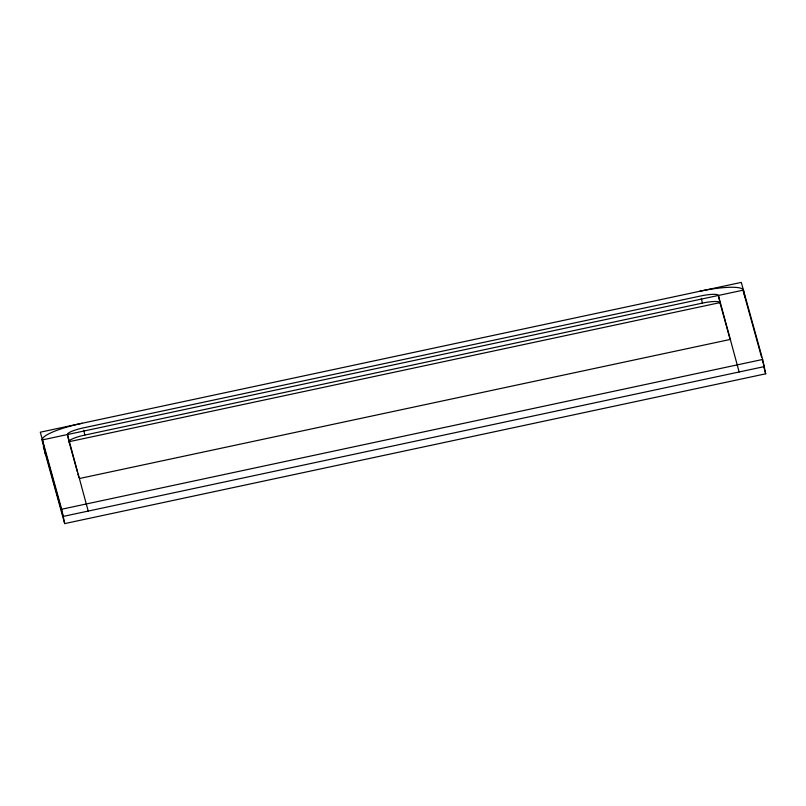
<?xml version="1.0" encoding="UTF-8"?>
<svg xmlns="http://www.w3.org/2000/svg" width="806" height="806" viewBox="0 0 806 806"><rect width="100%" height="100%" fill="white"/><g stroke="black" fill="none" stroke-linecap="round" stroke-linejoin="round"><path stroke-width="1.21" d="M45.479 453.395A42.668 7.979 -11.9 0 0 45.468 454.252L42.436 439.895L743.434 290.11L744.956 297.283M77.275 471.621L68.994 441.728A17.067 3.194 -11.9 0 1 84.821 435.079L702.369 303.116A17.067 3.194 -11.9 0 1 719.919 302.633L730.196 339.699M68.55 441.819L720.352 302.542M79.653 478.472L730.579 339.376M762.667 359.456L741.298 282.402L40.3 432.197L61.669 509.241L762.667 359.456L765.7 373.803L64.702 523.598L43.333 446.544M742.82 289.576L761.529 357.068M762.184 359.405L764.179 366.629L63.18 516.424L41.821 439.371M763.695 366.579L765.7 373.803M68.742 440.529L67.472 434.555A17.067 3.194 -11.9 0 1 83.31 427.905L700.857 295.943A17.067 3.194 -11.9 0 1 718.398 295.459L739.142 371.979M67.472 434.555L88.217 511.075M77.94 474.009L78.938 477.595M718.398 295.459L719.919 302.633M701.361 298.331L702.369 303.116M83.814 430.293L84.821 435.079M61.669 509.241L64.702 523.598M43.957 447.078A42.668 7.979 -11.9 0 1 43.957 446.222M744.502 296.527A42.668 7.979 -11.9 0 1 744.784 296.89M42.436 439.895A42.668 7.979 -11.9 0 1 82.031 423.281M699.568 291.319A42.668 7.979 -11.9 0 1 743.434 290.11"/></g></svg>
